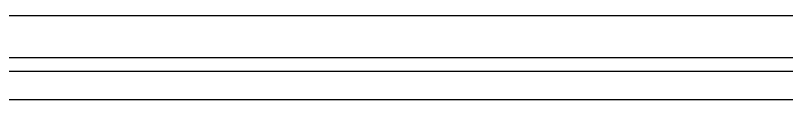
# Model space of a CAD drawing. Extents: x 124579 to 173950, y -108350 to -87650.
# Drawn here: x 164700 to 167444, y -88004 to -87650 of the extents above; entities that cross this region are included whole.
import ezdxf

# ---------------------------------------------------------------- set-up
doc = ezdxf.new("R2010")
doc.units = 0
for name, color, linetype in [('L2D0_Cu1', 1, 'CONTINUOUS'), ('L4D0_Cu2', 2, 'CONTINUOUS'), ('L7D0_Profile1', 3, 'CONTINUOUS')]:
    doc.layers.add(name, color=color, linetype=linetype)

msp = doc.modelspace()

# ---------------------------------------------------------------- linework, layer by layer
at = {"layer": 'L2D0_Cu1'}
msp.add_lwpolyline([(133877.877, -87950.5), (170121.657, -87950.5), (170132.638, -87951.746), (170144.265, -87954.42), (170144.266, -87954.42), (170149.641, -87955.656), (170155.022, -87954.439), (170160.539, -87954.448), (170160.539, -87954.454), (170172.486, -87954.062), (170234.89, -87963.946), (170249.466, -87968.682), (170277.451, -87982.941), (170319.126, -88004.175)], dxfattribs=at)
at = {"layer": 'L4D0_Cu2'}
for points in [[(133876.43, -87800.5), (170139.955, -87800.5), (170150, -87804.661), (170156.435, -87801.996), (170157.5, -87802.437), (170157.623, -87801.504), (170255.049, -87814.33), (170276.861, -87820.175), (170364.228, -87856.364)], [(133877.877, -87950.5), (170121.657, -87950.5), (170132.638, -87951.746), (170144.265, -87954.42), (170144.266, -87954.42), (170149.641, -87955.656), (170155.022, -87954.439), (170160.539, -87954.448), (170160.539, -87954.454), (170172.486, -87954.062), (170234.89, -87963.946), (170249.466, -87968.682), (170277.451, -87982.941), (170319.126, -88004.175)]]:
    msp.add_lwpolyline(points, dxfattribs=at)
at = {"layer": 'L7D0_Profile1'}
for points in [[(133845.087, -87650), (170154.913, -87650)], [(170154.913, -87850), (133845.087, -87850)]]:
    msp.add_lwpolyline(points, dxfattribs=at)

doc.saveas('drawing.dxf')
